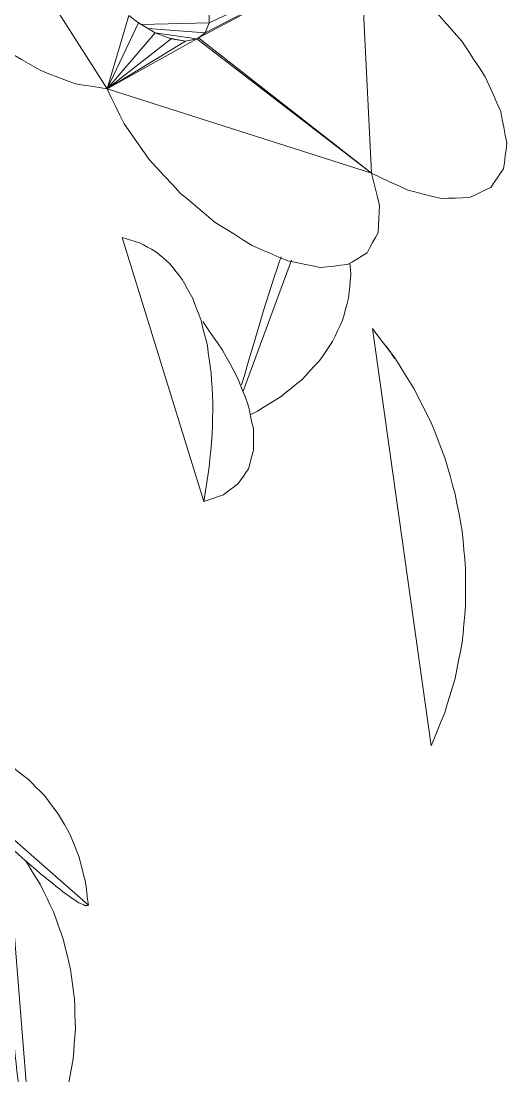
# Model space of a CAD drawing. Header units: metres. Extents: x 13.9 to 26.7, y -0.2 to 3.2.
# Drawn here: x 16.7827 to 16.847, y 1.3109 to 1.4507 of the extents above; entities that cross this region are included whole.
import ezdxf

# ---------------------------------------------------------------- set-up
doc = ezdxf.new("R2010")
doc.units = ezdxf.units.M
doc.layers.add('Importações nas famílias', color=10, linetype='Continuous', lineweight=5)
doc.layers.add('Vegetação', color=7, linetype='Continuous', lineweight=5)

# ---------------------------------------------------------------- blocks, each defined once
blk = doc.blocks.new('Planta_pergolado_12200 - plantas pergolado_skp_Component_12-V83-Corte 1')
at = {"layer": 'Importações nas famílias'}
blk.add_line((16.61943, 0.79913), (16.59318, 0.82223), dxfattribs=at)
at = {"layer": 'Importações nas famílias', "flags": 128}
for points in [[(16.59318, 0.82223), (16.59392, 0.82148), (16.59466, 0.82072), (16.5954, 0.81996), (16.59614, 0.81921)], [(16.59667, 0.82205), (16.5958, 0.8221), (16.59492, 0.82214), (16.59405, 0.82219), (16.59318, 0.82223)], [(16.60003, 0.8215), (16.59919, 0.82164), (16.59835, 0.82178), (16.59751, 0.82191), (16.59667, 0.82205)], [(16.60322, 0.8206), (16.60242, 0.82082), (16.60162, 0.82105), (16.60082, 0.82128), (16.60003, 0.8215)], [(16.6062, 0.81934), (16.60546, 0.81965), (16.60471, 0.81997), (16.60396, 0.82028), (16.60322, 0.8206)], [(16.59614, 0.81921), (16.5969, 0.81845), (16.59766, 0.81769), (16.59842, 0.81694), (16.59918, 0.81618)], [(16.60895, 0.81775), (16.60826, 0.81815), (16.60758, 0.81855), (16.60689, 0.81894), (16.6062, 0.81934)], [(16.61144, 0.81584), (16.61081, 0.81632), (16.61019, 0.8168), (16.60957, 0.81727), (16.60895, 0.81775)], [(16.59918, 0.81618), (16.59994, 0.81544), (16.60071, 0.81469), (16.60147, 0.81395), (16.60223, 0.81321)], [(16.61362, 0.81364), (16.61308, 0.81419), (16.61253, 0.81474), (16.61198, 0.81529), (16.61144, 0.81584)], [(16.60223, 0.81321), (16.60298, 0.8125), (16.60372, 0.81179), (16.60447, 0.81108), (16.60521, 0.81037)], [(16.61549, 0.81116), (16.61503, 0.81178), (16.61456, 0.8124), (16.61409, 0.81302), (16.61362, 0.81364)], [(16.61702, 0.80844), (16.61664, 0.80912), (16.61626, 0.8098), (16.61588, 0.81048), (16.61549, 0.81116)], [(16.60521, 0.81037), (16.60593, 0.80972), (16.60664, 0.80906), (16.60735, 0.8084), (16.60807, 0.80774)], [(16.60807, 0.80774), (16.60873, 0.80714), (16.60939, 0.80655), (16.61005, 0.80596), (16.61072, 0.80536)], [(16.6182, 0.80551), (16.6179, 0.80624), (16.61761, 0.80697), (16.61732, 0.80771), (16.61702, 0.80844)], [(16.61072, 0.80536), (16.61131, 0.80485), (16.61191, 0.80433), (16.61251, 0.80382), (16.6131, 0.8033)], [(16.619, 0.80239), (16.6188, 0.80317), (16.6186, 0.80395), (16.6184, 0.80473), (16.6182, 0.80551)], [(16.6131, 0.8033), (16.61362, 0.80288), (16.61414, 0.80246), (16.61466, 0.80203), (16.61517, 0.80161)], [(16.61943, 0.79913), (16.61932, 0.79994), (16.61921, 0.80076), (16.61911, 0.80157), (16.619, 0.80239)], [(16.61517, 0.80161), (16.6156, 0.80129), (16.61602, 0.80096), (16.61645, 0.80064), (16.61688, 0.80032)], [(16.61688, 0.80032), (16.6172, 0.8001), (16.61752, 0.79989), (16.61785, 0.79968), (16.61817, 0.79946)], [(16.61817, 0.79946), (16.61838, 0.79936), (16.6186, 0.79926), (16.61881, 0.79916), (16.61903, 0.79906)], [(16.61903, 0.79906), (16.61913, 0.79908), (16.61923, 0.7991), (16.61933, 0.79911), (16.61943, 0.79913)]]:
    blk.add_lwpolyline(points, dxfattribs=at)
blk = doc.blocks.new('Planta_pergolado_12200 - plantas pergolado_skp_Component_12-V158-Corte 1')
at = {"layer": 'Importações nas famílias'}
blk.add_line((16.7091, 1.09809), (16.70564, 1.14137), dxfattribs=at)
at = {"layer": 'Importações nas famílias', "flags": 128}
for points in [[(16.70548, 1.14098), (16.70545, 1.14022), (16.70542, 1.13946)], [(16.70542, 1.13946), (16.70541, 1.1386), (16.7054, 1.13773), (16.70539, 1.13687), (16.70538, 1.136)], [(16.71005, 1.13596), (16.70953, 1.1368), (16.70901, 1.13765), (16.70849, 1.1385), (16.70808, 1.13917)], [(16.70538, 1.136), (16.70539, 1.13505), (16.7054, 1.1341), (16.70542, 1.13315), (16.70543, 1.1322)], [(16.71177, 1.13237), (16.71134, 1.13327), (16.71091, 1.13417), (16.71048, 1.13506), (16.71005, 1.13596)], [(16.70543, 1.1322), (16.70546, 1.13119), (16.7055, 1.13017), (16.70553, 1.12916), (16.70557, 1.12814)], [(16.7131, 1.12863), (16.71277, 1.12956), (16.71243, 1.1305), (16.7121, 1.13144), (16.71177, 1.13237)], [(16.70557, 1.12814), (16.70562, 1.12709), (16.70568, 1.12603), (16.70574, 1.12498), (16.70579, 1.12392)], [(16.71403, 1.12477), (16.7138, 1.12573), (16.71357, 1.1267), (16.71333, 1.12766), (16.7131, 1.12863)], [(16.70579, 1.12392), (16.70587, 1.12285), (16.70595, 1.12178), (16.70602, 1.12071), (16.7061, 1.11964)], [(16.71456, 1.12083), (16.71443, 1.12181), (16.71429, 1.1228), (16.71416, 1.12378), (16.71403, 1.12477)], [(16.71467, 1.11686), (16.71464, 1.11785), (16.71461, 1.11885), (16.71458, 1.11984), (16.71456, 1.12083)], [(16.7061, 1.11964), (16.70619, 1.11858), (16.70629, 1.11752), (16.70638, 1.11646), (16.70648, 1.1154)], [(16.71436, 1.11291), (16.71444, 1.1139), (16.71451, 1.11489), (16.71459, 1.11587), (16.71467, 1.11686)], [(16.70648, 1.1154), (16.70659, 1.11437), (16.7067, 1.11335), (16.70681, 1.11232), (16.70692, 1.11129)], [(16.71364, 1.10901), (16.71382, 1.10999), (16.714, 1.11096), (16.71418, 1.11193), (16.71436, 1.11291)], [(16.70692, 1.11129), (16.70704, 1.11033), (16.70717, 1.10936), (16.70729, 1.10839), (16.70741, 1.10742)], [(16.71251, 1.10522), (16.71279, 1.10616), (16.71308, 1.10711), (16.71336, 1.10806), (16.71364, 1.10901)], [(16.70741, 1.10742), (16.70755, 1.10654), (16.70768, 1.10565), (16.70782, 1.10477), (16.70795, 1.10388)], [(16.711, 1.10156), (16.71138, 1.10248), (16.71176, 1.10339), (16.71213, 1.1043), (16.71251, 1.10522)], [(16.70795, 1.10388), (16.70809, 1.1031), (16.70824, 1.10231), (16.70838, 1.10153), (16.70852, 1.10074)], [(16.7091, 1.09809), (16.70958, 1.09896), (16.71005, 1.09983), (16.71052, 1.10069), (16.711, 1.10156)], [(16.70852, 1.10074), (16.70867, 1.10008), (16.70881, 1.09942), (16.70896, 1.09875), (16.7091, 1.09809)]]:
    blk.add_lwpolyline(points, dxfattribs=at)
blk = doc.blocks.new('Planta_pergolado_12200 - plantas pergolado_skp_Component_16-V651-Corte 1')
for name, p in [('Planta_pergolado_12200 - plantas pergolado_skp_Component_12-V83-Corte 1', (0.17218, 0.53442)), ('Planta_pergolado_12200 - plantas pergolado_skp_Component_12-V158-Corte 1', (0.07522, 0.20028))]:
    blk.add_blockref(name, p)
blk = doc.blocks.new('Planta_pergolado_12200 - plantas pergolado_skp_-3067436-Corte 1')
blk.add_blockref('Planta_pergolado_12200 - plantas pergolado_skp_Component_16-V651-Corte 1', (0, 0))
blk = doc.blocks.new('Planta_pergolado_12200 - plantas pergolado_skp_Component_12-V91-Corte 1')
at = {"layer": 'Importações nas famílias'}
blk.add_line((16.65542, 0.41127), (16.64458, 0.44624), dxfattribs=at)
at = {"layer": 'Importações nas famílias', "flags": 128}
for points in [[(16.64689, 0.44556), (16.64631, 0.44573), (16.64574, 0.4459), (16.64516, 0.44607), (16.64458, 0.44624)], [(16.64901, 0.4444), (16.64848, 0.44469), (16.64795, 0.44498), (16.64742, 0.44527), (16.64689, 0.44556)], [(16.6509, 0.44277), (16.65043, 0.44318), (16.64996, 0.44358), (16.64948, 0.44399), (16.64901, 0.4444)], [(16.65255, 0.44068), (16.65214, 0.4412), (16.65173, 0.44172), (16.65131, 0.44225), (16.6509, 0.44277)], [(16.65394, 0.43816), (16.65359, 0.43879), (16.65324, 0.43942), (16.6529, 0.44005), (16.65255, 0.44068)], [(16.65505, 0.43523), (16.65477, 0.43596), (16.65449, 0.43669), (16.65422, 0.43742), (16.65394, 0.43816)], [(16.65587, 0.43193), (16.65566, 0.43276), (16.65546, 0.43358), (16.65525, 0.43441), (16.65505, 0.43523)], [(16.65526, 0.43513), (16.65591, 0.43419), (16.65656, 0.43324), (16.65721, 0.43229), (16.65786, 0.43134)], [(16.65639, 0.4283), (16.65626, 0.42921), (16.65613, 0.43012), (16.656, 0.43102), (16.65587, 0.43193)], [(16.65786, 0.43134), (16.65837, 0.43042), (16.65887, 0.4295), (16.65937, 0.42858), (16.65987, 0.42766)], [(16.65661, 0.42437), (16.65655, 0.42535), (16.6565, 0.42634), (16.65644, 0.42732), (16.65639, 0.4283)], [(16.65987, 0.42766), (16.66022, 0.42679), (16.66056, 0.42591), (16.66091, 0.42504), (16.66125, 0.42417)], [(16.65652, 0.42019), (16.65654, 0.42124), (16.65656, 0.42228), (16.65658, 0.42333), (16.65661, 0.42437)], [(16.66125, 0.42417), (16.66143, 0.42336), (16.6616, 0.42256), (16.66178, 0.42175), (16.66196, 0.42095)], [(16.66196, 0.42095), (16.66196, 0.42023), (16.66197, 0.41951), (16.66197, 0.4188), (16.66198, 0.41808)], [(16.65612, 0.41581), (16.65622, 0.41691), (16.65632, 0.418), (16.65642, 0.4191), (16.65652, 0.42019)], [(16.66198, 0.41808), (16.66181, 0.41746), (16.66164, 0.41685), (16.66148, 0.41624), (16.66131, 0.41562)], [(16.65542, 0.41127), (16.6556, 0.41241), (16.65577, 0.41354), (16.65595, 0.41468), (16.65612, 0.41581)], [(16.66131, 0.41562), (16.66098, 0.41513), (16.66064, 0.41463), (16.66031, 0.41414), (16.65997, 0.41364)], [(16.65997, 0.41364), (16.65948, 0.41327), (16.65898, 0.41291), (16.65849, 0.41254), (16.65799, 0.41218)], [(16.65799, 0.41218), (16.65735, 0.41195), (16.65671, 0.41172), (16.65607, 0.4115), (16.65542, 0.41127)]]:
    blk.add_lwpolyline(points, dxfattribs=at)
blk = doc.blocks.new('Planta_pergolado_12200 - plantas pergolado_skp_Component_12-V120-Corte 1')
at = {"layer": 'Importações nas famílias'}
for p, q in [((16.76174, 0.54375), (16.75397, 0.59903)), ((16.75575, 0.59676), (16.75634, 0.596)), ((16.75634, 0.596), (16.75688, 0.59508))]:
    blk.add_line(p, q, dxfattribs=at)
at = {"layer": 'Importações nas famílias', "flags": 128}
for points in [[(16.75694, 0.59516), (16.7562, 0.59613), (16.75545, 0.5971), (16.75471, 0.59807), (16.75397, 0.59903)], [(16.75955, 0.59098), (16.75889, 0.59203), (16.75824, 0.59307), (16.75759, 0.59412), (16.75694, 0.59516)], [(16.76177, 0.58655), (16.76121, 0.58766), (16.76066, 0.58877), (16.7601, 0.58988), (16.75955, 0.59098)], [(16.76357, 0.58191), (16.76312, 0.58307), (16.76267, 0.58423), (16.76222, 0.58539), (16.76177, 0.58655)], [(16.76494, 0.57712), (16.7646, 0.57832), (16.76426, 0.57952), (16.76391, 0.58071), (16.76357, 0.58191)], [(16.76586, 0.57222), (16.76563, 0.57345), (16.7654, 0.57467), (16.76517, 0.57589), (16.76494, 0.57712)], [(16.76632, 0.56728), (16.76621, 0.56851), (16.76609, 0.56975), (16.76598, 0.57099), (16.76586, 0.57222)], [(16.76632, 0.56234), (16.76632, 0.56358), (16.76632, 0.56481), (16.76632, 0.56604), (16.76632, 0.56728)], [(16.76585, 0.55747), (16.76597, 0.55869), (16.76609, 0.5599), (16.7662, 0.56112), (16.76632, 0.56234)], [(16.76493, 0.55271), (16.76516, 0.5539), (16.76539, 0.55509), (16.76562, 0.55628), (16.76585, 0.55747)], [(16.76355, 0.54812), (16.76389, 0.54927), (16.76424, 0.55041), (16.76458, 0.55156), (16.76493, 0.55271)], [(16.76174, 0.54375), (16.76219, 0.54484), (16.76265, 0.54593), (16.7631, 0.54703), (16.76355, 0.54812)]]:
    blk.add_lwpolyline(points, dxfattribs=at)
blk = doc.blocks.new('Planta_pergolado_12200 - plantas pergolado_skp_Component_12-V94-Corte 1')
at = {"layer": 'Importações nas famílias'}
for p, q in [((16.66059, 0.42591), (16.66699, 0.44325)), ((16.66161, 0.4228), (16.66249, 0.42323))]:
    blk.add_line(p, q, dxfattribs=at)
at = {"layer": 'Importações nas famílias', "flags": 128}
for points in [[(16.66562, 0.44369), (16.66539, 0.443), (16.66506, 0.442), (16.66473, 0.44101)], [(16.67486, 0.44128), (16.6748, 0.44206), (16.67475, 0.44284)], [(16.66473, 0.44101), (16.66438, 0.4399), (16.66402, 0.43879), (16.66367, 0.43768), (16.66332, 0.43656)], [(16.67456, 0.43823), (16.67464, 0.43899), (16.67471, 0.43975), (16.67479, 0.44052), (16.67486, 0.44128)], [(16.67376, 0.43529), (16.67396, 0.43602), (16.67416, 0.43676), (16.67436, 0.43749), (16.67456, 0.43823)], [(16.66332, 0.43656), (16.66296, 0.43536), (16.6626, 0.43416), (16.66224, 0.43296), (16.66187, 0.43176)], [(16.67244, 0.43248), (16.67277, 0.43318), (16.6731, 0.43388), (16.67343, 0.43458), (16.67376, 0.43529)], [(16.66187, 0.43176), (16.66151, 0.4305), (16.66114, 0.42924), (16.66078, 0.42798), (16.66041, 0.42671)], [(16.67063, 0.42984), (16.67109, 0.4305), (16.67154, 0.43116), (16.67199, 0.43182), (16.67244, 0.43248)], [(16.66836, 0.4274), (16.66893, 0.42801), (16.6695, 0.42862), (16.67007, 0.42923), (16.67063, 0.42984)], [(16.66563, 0.42519), (16.66631, 0.42574), (16.667, 0.4263), (16.66768, 0.42685), (16.66836, 0.4274)], [(16.66249, 0.42323), (16.66328, 0.42372), (16.66406, 0.42421), (16.66485, 0.4247), (16.66563, 0.42519)]]:
    blk.add_lwpolyline(points, dxfattribs=at)
blk = doc.blocks.new('Planta_pergolado_12200 - plantas pergolado_skp_Component_17-V609-Corte 1')
at = {"layer": 'Importações nas famílias'}
for p, q in [((16.8062, 0.83785), (16.82765, 0.84921)), ((16.80705, 0.8385), (16.82765, 0.84921)), ((16.8076, 0.8398), (16.82765, 0.84921)), ((16.82765, 0.84921), (16.82908, 0.81991)), ((16.78332, 0.84801), (16.79408, 0.8311)), ((16.8076, 0.8398), (16.80757, 0.84149)), ((16.79698, 0.84081), (16.79408, 0.8311)), ((16.79825, 0.8398), (16.79408, 0.8311)), ((16.79698, 0.84081), (16.79825, 0.8398)), ((16.79825, 0.8398), (16.80045, 0.8385)), ((16.79856, 0.83961), (16.8076, 0.8398)), ((16.80705, 0.8385), (16.8076, 0.8398)), ((16.80045, 0.8385), (16.79408, 0.8311)), ((16.7995, 0.83906), (16.80705, 0.8385)), ((16.80045, 0.8385), (16.80256, 0.83768)), ((16.80045, 0.83849), (16.80598, 0.83768)), ((16.8062, 0.83785), (16.80705, 0.8385)), ((16.80256, 0.83768), (16.79408, 0.8311)), ((16.79408, 0.8311), (16.80598, 0.83768)), ((16.79408, 0.8311), (16.80445, 0.83741)), ((16.80213, 0.83785), (16.80445, 0.83741)), ((16.80256, 0.83768), (16.80445, 0.83741)), ((16.80445, 0.83741), (16.80598, 0.83768)), ((16.80598, 0.83768), (16.8062, 0.83785)), ((16.80598, 0.83768), (16.82908, 0.81991)), ((16.82908, 0.81991), (16.8062, 0.83785)), ((16.82908, 0.81991), (16.79408, 0.8311))]:
    blk.add_line(p, q, dxfattribs=at)
at = {"layer": 'Importações nas famílias', "flags": 128}
for points in [[(16.84103, 0.83739), (16.84004, 0.83853), (16.83905, 0.83966), (16.83805, 0.84079), (16.83706, 0.84193)], [(16.84414, 0.83267), (16.84337, 0.83385), (16.84259, 0.83503), (16.84181, 0.83621), (16.84103, 0.83739)], [(16.78034, 0.83641), (16.78156, 0.83569), (16.78277, 0.83497), (16.78399, 0.83425), (16.78521, 0.83353)], [(16.78521, 0.83353), (16.78638, 0.83308), (16.78755, 0.83262), (16.78872, 0.83217), (16.78989, 0.83172)], [(16.78989, 0.83172), (16.79094, 0.83156), (16.79199, 0.83141), (16.79303, 0.83126), (16.79408, 0.8311)], [(16.84618, 0.82807), (16.84567, 0.82922), (16.84516, 0.83037), (16.84465, 0.83152), (16.84414, 0.83267)], [(16.79408, 0.8311), (16.79464, 0.82994), (16.79521, 0.82878), (16.79578, 0.82761), (16.79634, 0.82645)], [(16.847, 0.82391), (16.84679, 0.82495), (16.84659, 0.82599), (16.84638, 0.82703), (16.84618, 0.82807)], [(16.79634, 0.82645), (16.79717, 0.82527), (16.79799, 0.8241), (16.79882, 0.82292), (16.79964, 0.82174)], [(16.84655, 0.82049), (16.84666, 0.82134), (16.84677, 0.8222), (16.84688, 0.82306), (16.847, 0.82391)], [(16.79964, 0.82174), (16.80067, 0.82063), (16.8017, 0.81951), (16.80273, 0.8184), (16.80376, 0.81728)], [(16.84486, 0.81802), (16.84528, 0.81863), (16.8457, 0.81925), (16.84612, 0.81987), (16.84655, 0.82049)], [(16.83015, 0.81564), (16.82988, 0.81671), (16.82961, 0.81777), (16.82935, 0.81884), (16.82908, 0.81991)], [(16.82908, 0.81991), (16.83028, 0.81934), (16.83148, 0.81878), (16.83268, 0.81822), (16.83388, 0.81765)], [(16.83388, 0.81765), (16.83498, 0.81738), (16.83609, 0.8171), (16.83719, 0.81682), (16.8383, 0.81655)], [(16.84205, 0.81667), (16.84275, 0.81701), (16.84345, 0.81734), (16.84415, 0.81768), (16.84486, 0.81802)], [(16.80376, 0.81728), (16.80492, 0.81631), (16.80608, 0.81533), (16.80724, 0.81436), (16.8084, 0.81339)], [(16.8383, 0.81655), (16.83924, 0.81658), (16.84017, 0.81661), (16.84111, 0.81664), (16.84205, 0.81667)], [(16.82995, 0.81205), (16.83, 0.81294), (16.83005, 0.81384), (16.8301, 0.81474), (16.83015, 0.81564)], [(16.8084, 0.81339), (16.80962, 0.81262), (16.81084, 0.81185), (16.81205, 0.81108), (16.81327, 0.81032)], [(16.82851, 0.80937), (16.82887, 0.81004), (16.82923, 0.81071), (16.82959, 0.81138), (16.82995, 0.81205)], [(16.81327, 0.81032), (16.81446, 0.80981), (16.81564, 0.8093), (16.81683, 0.80879), (16.81802, 0.80828)], [(16.8259, 0.80779), (16.82656, 0.80818), (16.82721, 0.80858), (16.82786, 0.80897), (16.82851, 0.80937)], [(16.81802, 0.80828), (16.81909, 0.80806), (16.82017, 0.80785), (16.82125, 0.80763), (16.82233, 0.80742)], [(16.82233, 0.80742), (16.82322, 0.80751), (16.82412, 0.8076), (16.82501, 0.8077), (16.8259, 0.80779)]]:
    blk.add_lwpolyline(points, dxfattribs=at)
blk = doc.blocks.new('Planta_pergolado_12200 - plantas pergolado_skp_Component_16-V858-Corte 1')
for name, p in [('Planta_pergolado_12200 - plantas pergolado_skp_Component_17-V609-Corte 1', (0, 0.61061)), ('Planta_pergolado_12200 - plantas pergolado_skp_Component_12-V91-Corte 1', (0.15148, 0.97575)), ('Planta_pergolado_12200 - plantas pergolado_skp_Component_12-V94-Corte 1', (0.15148, 0.97575)), ('Planta_pergolado_12200 - plantas pergolado_skp_Component_12-V120-Corte 1', (0.07522, 0.81089))]:
    blk.add_blockref(name, p)
blk = doc.blocks.new('Planta_pergolado_12200 - plantas pergolado_skp_-V859-Corte 1')
blk.add_blockref('Planta_pergolado_12200 - plantas pergolado_skp_Component_16-V858-Corte 1', (0, 0))
blk = doc.blocks.new('Planta_pergolado_12200 - plantas pergolado_skp_-3067440-Corte 1')
blk.add_blockref('Planta_pergolado_12200 - plantas pergolado_skp_-V859-Corte 1', (0, 0))
blk = doc.blocks.new('Planta_pergolado_12200 - plantas pergolado_skp_-3067443-Corte 1')
for name in ['Planta_pergolado_12200 - plantas pergolado_skp_-3067440-Corte 1', 'Planta_pergolado_12200 - plantas pergolado_skp_-3067436-Corte 1']:
    blk.add_blockref(name, (0, 0))
blk = doc.blocks.new('Planta_pergolado_12200 - Planta_pergolado_12200-3067476-Corte 1')
blk.add_blockref('Planta_pergolado_12200 - plantas pergolado_skp_-3067443-Corte 1', (0, 0))

msp = doc.modelspace()

# ---------------------------------------------------------------- block references
at = {"layer": 'Vegetação', "color": 10}
msp.add_blockref('Planta_pergolado_12200 - Planta_pergolado_12200-3067476-Corte 1', (0, 0), dxfattribs=at)

doc.saveas('drawing.dxf')
